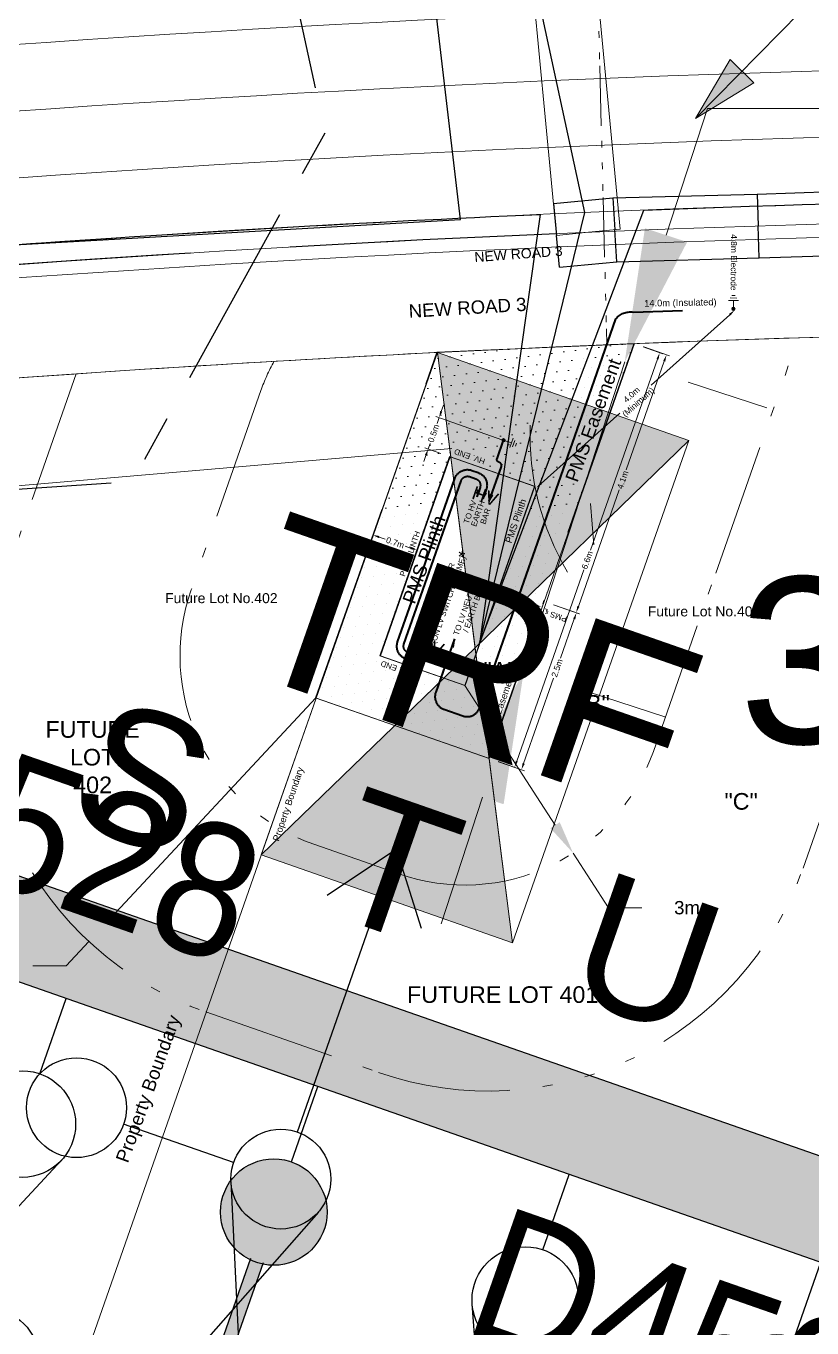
# Model space of a CAD drawing. Header units: metres. Extents: x 264965 to 265706, y 6180501 to 6181430.
# Drawn here: x 265248.35 to 265260.15, y 6180995.71 to 6181015.27 of the extents above; entities that cross this region are included whole.
import ezdxf
from ezdxf.enums import TextEntityAlignment as Align

# ---------------------------------------------------------------- set-up
doc = ezdxf.new("R2010")
doc.units = ezdxf.units.M
for name, pattern in [('Cable Exist UG', [7, 4, -1, 1, -1]), ('CENTERX2', [4, 2.5, -0.5, 0.5, -0.5]), ('Dash', [5, 3, -2]), ('DASHED', [19.05, 12.7, -6.35]), ('IE Trench LV', [5.5, 4, -1.5]), ('PHANTOM', [6.15, 3, -0.75, 0.3, -0.75, 0.3, -0.75, 0.3]), ('PHANTOM2', [4.45, 2, -0.5, 0.15, -0.5, 0.15, -0.5, 0.15, -0.5])]:
    doc.linetypes.add(name, pattern=pattern)
doc.layers.get('0').update_dxf_attribs({"color": 6})
for name, color, linetype, lineweight in [('_User Dimensions', 140, 'Continuous', 13), ('_User Miscellaneous1', 30, 'Continuous', 13), ('_User Miscellaneous10', 241, 'Continuous', 13), ('_User Miscellaneous8', 196, 'Continuous', 13), ('_User Miscellaneous9', 211, 'Continuous', 13), ('_User_HV_Exist', 1, 'Continuous', 25), ('_User_LV_Exist', 5, 'Continuous', 25), ('Cadastre Developer_SP_NEW', 92, 'Continuous', 15)]:
    doc.layers.add(name, color=color, linetype=linetype, lineweight=lineweight)
for name, color, linetype in [('Mains_LV_New_T84', 2, 'Cable x'), ('Trench_SP_NEW', 2, 'Continuous'), ('UG_Details_SP_MISC', 7, 'Continuous')]:
    doc.layers.add(name, color=color, linetype=linetype)
doc.styles.add('ARIAL', font='arial.ttf', dxfattribs={"height": 2})
doc.styles.add('iecARIAL', font='arial.ttf', dxfattribs={"height": 2})
doc.styles.get("Standard").update_dxf_attribs({"font": 'arial.ttf'})
doc.styles.add('SWG_LABEL', font='arial.ttf')
doc.styles.add('SWITCH_LABEL', font='arial.ttf', dxfattribs={"height": 2})
doc.linetypes.add('Cable New UG', pattern='A,6,-0.05,["X",Standard,S=1.8,R=0,X=0,Y=-0.94],-1.8', length=7.85)
doc.linetypes.add('Cable x', pattern='A,5,-0.05,["X",Standard,S=1.5,R=0,X=0,Y=-0.75],-1.45', length=6.5)
doc.dimstyles.new('1.8mm_1_1000', dxfattribs={"dimtxt": 1.8, "dimasz": 2, "dimexe": 1, "dimexo": 3, "dimgap": 0.5, "dimtad": 0, "dimtoh": 1, "dimlfac": -1, "dimzin": 12, "dimdsep": 46, "dimtxsty": 'Standard', "dimcen": 1, "dimclrd": 256, "dimclre": 256, "dimclrt": 256, "dimazin": 3, "dimtfac": 1, "dimtmove": 0, "dimatfit": 3, "dimfxl": 1, "dimtolj": 1, "dimtzin": 0, "dimlwd": -1, "dimlwe": -1, "dimarcsym": 0})
doc.dimstyles.new('1.8mm_1_50', dxfattribs={"dimtxt": 0.09, "dimasz": 0.1, "dimexe": 0.05, "dimexo": 0.15, "dimgap": 0.025, "dimtad": 0, "dimtoh": 1, "dimlfac": -1, "dimzin": 12, "dimdsep": 46, "dimtxsty": 'Standard', "dimcen": 1, "dimclrd": 256, "dimclre": 256, "dimclrt": 256, "dimazin": 3, "dimtfac": 1, "dimtmove": 0, "dimatfit": 3, "dimfxl": 1, "dimtolj": 1, "dimtzin": 0, "dimlwd": -1, "dimlwe": -1, "dimarcsym": 0})

# ---------------------------------------------------------------- blocks, each defined once
blk = doc.blocks.new('*U854')
at = {"layer": '_User_LV_Exist'}
blk.add_line((7.5, 0), (6.8, 0), dxfattribs=at)
at = {"layer": '_User_LV_Exist', "flags": 128}
for points in [[(5.68, -0.733), (2.317, 0.735)], [(5.68, 0.733), (2.317, -0.735)]]:
    blk.add_lwpolyline(points, dxfattribs=at)
at = {"layer": '_User_LV_Exist'}
blk.add_lwpolyline([(1.2, 0), (0, 0)], dxfattribs=at)
for centre in [(2, 0), (6, 0)]:
    blk.add_circle(centre, 0.8, dxfattribs=at)
blk = doc.blocks.new('*U853')
at = {"layer": '_User_LV_Exist'}
h = blk.add_hatch(color=256, dxfattribs=at)
h.dxf.hatch_style = 1
h.set_gradient(color1=(0, 0, 255), color2=(0, 0, 255), tint=1)
h.paths.add_polyline_path([(6.8, 0, -0.939221), (5.206, -0.1), (2.794, -0.1, -0.939221), (1.2, 0, -0.939221), (2.794, 0.1), (5.206, 0.1, -0.939221)])
for p, q in [((8.5, 0.5), (9.5, 0)), ((2.775, 0.1), (5.225, 0.1)), ((7.5, 0), (6.8, 0)), ((7.5, 0), (9.5, 0)), ((9.5, 0), (8.5, -0.5)), ((2.775, -0.1), (5.225, -0.1))]:
    blk.add_line(p, q, dxfattribs=at)
blk.add_lwpolyline([(1.2, 0), (0, 0)], dxfattribs=at)
for centre in [(2, 0), (6, 0)]:
    blk.add_circle(centre, 0.8, dxfattribs=at)
at = {"layer": '_User_LV_Exist', "insert": (10.75, 0), "char_height": 1.8, "attachment_point": 5, "rotation": 90}
blk.add_mtext('TRF', dxfattribs=at)
blk = doc.blocks.new('SWG_SIE_TRF_NOES_NEW')
blk.add_line((14, 0), (18.5, 0))
blk.add_lwpolyline([(17.5, -0.75), (18.5, 0), (17.5, 0.75)])
at = {"flags": 1}
blk.add_attdef('Z', (0, 0), '', height=0.2, dxfattribs=at)
at = {"style": 'SWITCH_LABEL', "flags": 9}
blk.add_attdef('STREET_CODE', text='', height=0.2, dxfattribs=at).set_placement((0, -0.2), align=Align.MIDDLE_LEFT)
at = {"flags": 9}
for tag, p in [('ORIENTATION', (0, -0.4)), ('PARENT', (0, -0.6)), ('USAGE', (0, -0.8)), ('SUBURB', (0, -1)), ('STREETNAME', (0, -1.2)), ('LOCATION', (0, -1.4)), ('NOTES', (0, -1.6))]:
    blk.add_attdef(tag, text='', height=0.2, dxfattribs=at).set_placement(p, align=Align.MIDDLE_LEFT)
blk = doc.blocks.new('SWG_FUSE_NEW')
at = {"linetype": 'CENTERX2'}
for p, q in [((1.031, 0.695), (4.469, -0.695)), ((1.031, -0.695), (4.469, 0.695))]:
    blk.add_line(p, q, dxfattribs=at)
for centre in [(0.75, 0), (4.75, 0)]:
    blk.add_circle(centre, 0.75)
blk = doc.blocks.new('*U553')
at = {"linetype": 'CENTERX2'}
blk.add_blockref('SWG_SIE_TRF_NOES_NEW', (0, 0), dxfattribs=at)
at = {"linetype": 'CENTERX2', "rotation": 180}
blk.add_blockref('SWG_FUSE_NEW', (14, 0), dxfattribs=at)
blk.add_text('TRF', height=2.5, rotation=270.0174).set_placement((21.515, -0.133), align=Align.MIDDLE_CENTER)
blk = doc.blocks.new('SWG_SIE_TRS_ES_NEW_1')
at = {"linetype": 'CENTERX2'}
blk.add_line((0.75, 0), (2.5, 0), dxfattribs=at)
for centre in [(3.25, 4), (3.25, 0)]:
    blk.add_circle(centre, 0.75)
at = {"flags": 1}
blk.add_attdef('Z', (7.141, 3.512), '', height=0.2, dxfattribs=at)
at = {"style": 'SWITCH_LABEL', "flags": 9}
blk.add_attdef('STREET_CODE', text='', height=0.2, dxfattribs=at).set_placement((7.141, 3.312), align=Align.MIDDLE_LEFT)
at = {"flags": 9}
for tag, p in [('ORIENTATION', (7.141, 3.112)), ('PARENT', (7.141, 2.912)), ('USAGE', (7.141, 2.712)), ('SUBURB', (7.141, 2.512)), ('STREETNAME', (7.141, 2.312)), ('LOCATION', (7.141, 2.112)), ('NOTES', (7.141, 1.912)), ('OWNED_BY', (7.135, 1.689)), ('OPERATED_BY', (7.128, 1.466)), ('MAINTAINED_BY', (7.127, 1.259))]:
    blk.add_attdef(tag, text='', height=0.2, dxfattribs=at).set_placement(p, align=Align.MIDDLE_LEFT)
at = {"style": 'SWG_LABEL', "width": 0.9, "flags": 8}
blk.add_attdef('ASSET_NUM', text='', height=2, dxfattribs=at).set_placement((6.5, -3.75), align=Align.MIDDLE_CENTER)
blk = doc.blocks.new('SWG_SIE_ES_NEW')
for p, q in [((2.5, 0.75), (6.259, 2.118)), ((8, -1), (10, -1)), ((8.25, -1.5), (9.75, -1.5)), ((8.5, -2), (9.5, -2)), ((8.75, -2.5), (9.25, -2.5))]:
    blk.add_line(p, q)
blk.add_lwpolyline([(1.75, 0), (0, 0)])
at = {"flags": 128}
blk.add_lwpolyline([(7.25, 0), (9, 0), (9, -1)], dxfattribs=at)
for centre in [(2.5, 0), (6.5, 0)]:
    blk.add_circle(centre, 0.75)
at = {"flags": 1}
blk.add_attdef('Z', (0.121, -0.013), '', height=0.2, dxfattribs=at)
at = {"style": 'SWITCH_LABEL', "flags": 9}
blk.add_attdef('STREET_CODE', text='', height=0.2, dxfattribs=at).set_placement((0.121, -0.213), align=Align.MIDDLE_LEFT)
at = {"flags": 9}
for tag, p in [('ORIENTATION', (0.121, -0.413)), ('PARENT', (0.121, -0.613)), ('USAGE', (0.121, -0.813)), ('SUBURB', (0.121, -1.013)), ('STREETNAME', (0.121, -1.213)), ('LOCATION', (0.121, -1.413)), ('NOTES', (0.121, -1.613)), ('OWNED_BY', (0.11, -1.824)), ('OPERATED_BY', (0.103, -2.047)), ('MAINTAINED_BY', (0.102, -2.253))]:
    blk.add_attdef(tag, text='', height=0.2, dxfattribs=at).set_placement(p, align=Align.MIDDLE_LEFT)
at = {"style": 'ARIAL', "width": 0.9, "flags": 8}
blk.add_attdef('ASSET_NUM', text='', height=2, dxfattribs=at).set_placement((5.75, -4), align=Align.MIDDLE_CENTER)
blk = doc.blocks.new('*U573')
h = blk.add_hatch(color=256)
h.dxf.hatch_style = 1
h.paths.add_polyline_path([(-1.276, 3.535), (-0.796, 3.673), (-1.312, 4.565)])
blk.add_line((-1.312, 4.565), (-0.691, 2.403))
at = {"flags": 128}
blk.add_lwpolyline([(-1.276, 3.535), (-0.796, 3.673), (-1.312, 4.565), (-1.276, 3.535)], dxfattribs=at)
blk.add_circle((0, 0), 2.25)
at = {"width": 0.9}
blk.add_attdef('CODE', text='', height=1.8, dxfattribs=at).set_placement((0, 0), align=Align.MIDDLE_CENTER)
at = {"flags": 1}
blk.add_attdef('Z', (0, 0), '', height=0.2, dxfattribs=at)
blk = doc.blocks.new('*D580')
at = {"layer": '_User Miscellaneous10', "transparency": 16777216}
for p, q in [((265254.935, 6181005.363), (265256.291, 6181003.263)), ((265256.562, 6181002.843), (265257.092, 6181002.022)), ((265257.092, 6181002.022), (265257.592, 6181002.022))]:
    blk.add_line(p, q, dxfattribs=at)
blk.add_solid([(265256.361, 6181003.308), (265256.221, 6181003.218), (265256.562, 6181002.843)], dxfattribs=at)
at = {"layer": '_User Miscellaneous10', "transparency": 16777216, "insert": (265258.272, 6181002.022), "char_height": 0.2, "attachment_point": 5}
blk.add_mtext('\\A1;3m', dxfattribs=at)
blk = doc.blocks.new('_None')
blk = doc.blocks.new('*D581')
at = {"layer": '_User Miscellaneous10', "transparency": 16777216}
for p, q in [((265252.698, 6181005.176), (265249.632, 6181001.882)), ((265249.292, 6181001.516), (265248.951, 6181001.15)), ((265248.951, 6181001.15), (265248.451, 6181001.15))]:
    blk.add_line(p, q, dxfattribs=at)
blk.add_solid([(265249.571, 6181001.938), (265249.693, 6181001.825), (265249.292, 6181001.516)], dxfattribs=at)
at = {"layer": '_User Miscellaneous10', "transparency": 16777216, "insert": (265247.772, 6181001.15), "char_height": 0.2, "attachment_point": 5}
blk.add_mtext('\\A1;5m', dxfattribs=at)
blk = doc.blocks.new('*D583')
at = {"layer": '_User Miscellaneous10', "transparency": 16777216}
for p, q in [((265254.156, 6181005.635), (265254.191, 6181005.623)), ((265254.206, 6181005.512), (265254.14, 6181005.324)), ((265253.97, 6181004.838), (265254.036, 6181005.026)), ((265253.854, 6181004.773), (265253.89, 6181004.76))]:
    blk.add_line(p, q, dxfattribs=at)
for points in [[(265254.19, 6181005.518), (265254.221, 6181005.507), (265254.239, 6181005.606)], [(265253.954, 6181004.844), (265253.986, 6181004.833), (265253.937, 6181004.744)]]:
    blk.add_solid(points, dxfattribs=at)
at = {"layer": '_User Miscellaneous10', "transparency": 16777216, "insert": (265254.088, 6181005.175), "char_height": 0.09, "attachment_point": 5, "rotation": 70.7172}
blk.add_mtext('\\A1;0.9m', dxfattribs=at)
blk = doc.blocks.new('*D578')
at = {"layer": '_User Miscellaneous10', "transparency": 16777216}
for p, q in [((265255.461, 6181006.869), (265255.444, 6181006.819)), ((265255.522, 6181006.739), (265255.596, 6181006.713)), ((265255.994, 6181006.574), (265255.894, 6181006.608)), ((265256.122, 6181006.637), (265256.105, 6181006.588))]:
    blk.add_line(p, q, dxfattribs=at)
for points in [[(265255.527, 6181006.754), (265255.516, 6181006.723), (265255.427, 6181006.772)], [(265255.999, 6181006.589), (265255.988, 6181006.558), (265256.088, 6181006.541)]]:
    blk.add_solid(points, dxfattribs=at)
at = {"layer": '_User Miscellaneous10', "transparency": 16777216, "insert": (265255.745, 6181006.661), "char_height": 0.09, "attachment_point": 5, "rotation": 340.7172}
blk.add_mtext('\\A1;0.7m', dxfattribs=at)
blk = doc.blocks.new('*D579')
at = {"layer": '_User Miscellaneous10', "transparency": 16777216}
for p, q in [((265253.511, 6181007.5), (265253.538, 6181007.578)), ((265253.648, 6181007.592), (265253.742, 6181007.559)), ((265254.12, 6181007.427), (265254.04, 6181007.455)), ((265254.171, 6181007.269), (265254.198, 6181007.346))]:
    blk.add_line(p, q, dxfattribs=at)
for points in [[(265253.654, 6181007.607), (265253.643, 6181007.576), (265253.554, 6181007.625)], [(265254.126, 6181007.442), (265254.115, 6181007.411), (265254.215, 6181007.394)]]:
    blk.add_solid(points, dxfattribs=at)
at = {"layer": '_User Miscellaneous10', "transparency": 16777216, "insert": (265253.891, 6181007.507), "char_height": 0.09, "attachment_point": 5, "rotation": 340.7172}
blk.add_mtext('\\A1;0.7m', dxfattribs=at)
blk = doc.blocks.new('*D582')
at = {"layer": '_User Miscellaneous10', "transparency": 16777216}
for p, q in [((265257.614, 6181010.448), (265257.91, 6181010.344)), ((265257.829, 6181010.266), (265256.825, 6181007.396)), ((265255.716, 6181004.226), (265256.721, 6181007.097)), ((265255.435, 6181004.219), (265255.73, 6181004.115))]:
    blk.add_line(p, q, dxfattribs=at)
for points in [[(265257.814, 6181010.272), (265257.845, 6181010.261), (265257.862, 6181010.361)], [(265255.7, 6181004.232), (265255.732, 6181004.221), (265255.683, 6181004.132)]]:
    blk.add_solid(points, dxfattribs=at)
at = {"layer": '_User Miscellaneous10', "transparency": 16777216, "insert": (265256.773, 6181007.246), "char_height": 0.09, "attachment_point": 5, "rotation": 70.7172}
blk.add_mtext('\\A1;6.6m', dxfattribs=at)
blk = doc.blocks.new('*D586')
at = {"layer": '_User Miscellaneous9', "transparency": 16777216}
for p, q in [((265254.583, 6181009.48), (265254.616, 6181009.574)), ((265255.494, 6181009.055), (265254.503, 6181009.402)), ((265254.55, 6181009.386), (265254.52, 6181009.299)), ((265254.574, 6181008.848), (265254.338, 6181008.93)), ((265254.385, 6181008.914), (265254.415, 6181009)), ((265254.352, 6181008.819), (265254.319, 6181008.725))]:
    blk.add_line(p, q, dxfattribs=at)
for points in [[(265254.567, 6181009.486), (265254.599, 6181009.475), (265254.55, 6181009.386)], [(265254.336, 6181008.825), (265254.368, 6181008.814), (265254.385, 6181008.914)]]:
    blk.add_solid(points, dxfattribs=at)
at = {"layer": '_User Miscellaneous9', "transparency": 16777216, "insert": (265254.467, 6181009.15), "char_height": 0.09, "attachment_point": 5, "rotation": 70.7172}
blk.add_mtext('\\A1;0.5m', dxfattribs=at)
blk = doc.blocks.new('*D587')
at = {"layer": '_User Miscellaneous9', "transparency": 16777216}
for p, q in [((265256.268, 6181006.576), (265256.659, 6181006.439)), ((265256.579, 6181006.361), (265256.373, 6181005.774)), ((265255.819, 6181004.19), (265256.268, 6181005.474)), ((265255.443, 6181004.216), (265255.834, 6181004.079))]:
    blk.add_line(p, q, dxfattribs=at)
for points in [[(265256.563, 6181006.366), (265256.595, 6181006.355), (265256.612, 6181006.455)], [(265255.804, 6181004.196), (265255.835, 6181004.184), (265255.786, 6181004.096)]]:
    blk.add_solid(points, dxfattribs=at)
at = {"layer": '_User Miscellaneous9', "transparency": 16777216, "insert": (265256.321, 6181005.624), "char_height": 0.09, "attachment_point": 5, "rotation": 70.7172}
blk.add_mtext('\\A1;2.5m', dxfattribs=at)
blk = doc.blocks.new('*D588')
at = {"layer": '_User Miscellaneous9', "transparency": 16777216}
for p, q in [((265257.623, 6181010.448), (265258.01, 6181010.313)), ((265257.93, 6181010.235), (265257.359, 6181008.603)), ((265256.641, 6181006.551), (265257.253, 6181008.301)), ((265256.268, 6181006.576), (265256.655, 6181006.44))]:
    blk.add_line(p, q, dxfattribs=at)
for points in [[(265257.914, 6181010.24), (265257.945, 6181010.229), (265257.963, 6181010.329)], [(265256.625, 6181006.557), (265256.657, 6181006.546), (265256.608, 6181006.457)]]:
    blk.add_solid(points, dxfattribs=at)
at = {"layer": '_User Miscellaneous9', "transparency": 16777216, "insert": (265257.306, 6181008.452), "char_height": 0.09, "attachment_point": 5, "rotation": 70.7172}
blk.add_mtext('\\A1;4.1m', dxfattribs=at)
blk = doc.blocks.new('*D589')
at = {"layer": '_User Miscellaneous9', "color": 0, "transparency": 16777216}
for p, q in [((265258.913, 6181010.933), (265257.733, 6181009.876)), ((265256.083, 6181008.398), (265257.263, 6181009.455))]:
    blk.add_line(p, q, dxfattribs=at)
for points in [[(265258.902, 6181010.946), (265258.924, 6181010.921), (265258.987, 6181011)], [(265256.072, 6181008.41), (265256.094, 6181008.386), (265256.008, 6181008.331)]]:
    blk.add_solid(points, dxfattribs=at)
at = {"layer": '_User Miscellaneous9', "color": 0, "transparency": 16777216, "insert": (265257.498, 6181009.666), "char_height": 0.09, "attachment_point": 5, "rotation": 41.8559}
blk.add_mtext('\\A1;4.0m\\P(Minimum)', dxfattribs=at)
blk = doc.blocks.new('*U599')
at = {"ltscale": 10}
h = blk.add_hatch(color=256, dxfattribs=at)
h.dxf.hatch_style = 1
h.paths.add_polyline_path([(-3.211, -3.113), (0, 0), (0.563, -4.436)])
h.paths.add_polyline_path([(-0.563, 4.436), (3.211, 3.113), (0, 0)])
blk.add_line((0.563, -4.436), (-0.563, 4.436))
blk.add_lwpolyline([(-0.563, 4.436), (-3.211, -3.113), (0.563, -4.436), (3.211, 3.113)], close=True)
at = {"ltscale": 10, "flags": 128}
for points in [[(-0.563, 4.436), (3.211, 3.113), (0, 0)], [(-3.211, -3.113), (0, 0), (0.563, -4.436)]]:
    blk.add_lwpolyline(points, close=True, dxfattribs=at)
at = {"flags": 8}
blk.add_attdef('ASSET_NUM', text='', height=2.5, dxfattribs=at).set_placement((0, 5), align=Align.MIDDLE_CENTER)
for tag, flags, p in [('STREET_CODE', 9, (1.5, 0)), ('NO_PHASES', 9, (1.5, -0.2)), ('OPERATING_VOLTAGE', 9, (1.5, -0.4)), ('ORIENTATION', 9, (1.5, -0.6)), ('OWNED_BY', 9, (1.5, -0.8)), ('OPERATED_BY', 9, (1.5, -1)), ('MAINTAINED_BY', 9, (1.5, -1.2)), ('CONSTRUCTED_VOLTAGE', 9, (1.5, -1.4)), ('SECONDARY_VOLTAGE', 9, (1.5, -1.6)), ('STATE', 9, (1.5, -1.8)), ('PARENT', 9, (1.5, -2)), ('SUBSTATION_TYPE', 9, (1.5, -2.2)), ('USAGE', 9, (1.5, -2.4)), ('LEGEND', 9, (1.5, -2.6)), ('SUBURB', 9, (1.5, -2.8)), ('STREETNAME', 9, (1.5, -3)), ('LOCATION', 9, (1.5, -3.2)), ('NOTES', 9, (1.5, -3.4)), ('Z', 1, (1.5, -3.6))]:
    blk.add_attdef(tag, text='', height=0.2, dxfattribs=dict(flags=flags)).set_placement(p, align=Align.MIDDLE_LEFT)
blk = doc.blocks.new('*D616')
at = {"layer": '_User Dimensions', "transparency": 16777216}
for p, q in [((265254.743, 6181008.921), (265242.404, 6181007.861)), ((265256.875, 6181007.473), (265256.821, 6181008.096)), ((265223.036, 6181006.196), (265235.375, 6181007.256)), ((265221.183, 6181004.405), (265221.129, 6181005.028))]:
    blk.add_line(p, q, dxfattribs=at)
at = {"layer": '_User Dimensions', "linetype": 'Cable New UG', "transparency": 16777216}
for points in [[(265254.714, 6181009.253), (265254.771, 6181008.589), (265256.735, 6181009.092)], [(265223.007, 6181006.528), (265223.065, 6181005.864), (265221.043, 6181006.025)]]:
    blk.add_solid(points, dxfattribs=at)
at = {"layer": '_User Dimensions', "linetype": 'Cable New UG', "transparency": 16777216, "insert": (265238.889, 6181007.559), "char_height": 1.8, "attachment_point": 5, "rotation": 4.9129}
blk.add_mtext('\\A1;35.82', dxfattribs=at)
blk = doc.blocks.new('*D617')
at = {"layer": '_User Dimensions', "transparency": 16777216}
for p, q in [((265257.957, 6181012.129), (265258.578, 6181014.03)), ((265258.578, 6181014.03), (265260.578, 6181014.03)), ((265255.822, 6181005.583), (265257.337, 6181010.227)), ((265259.47, 6181009.532), (265258.288, 6181009.917)), ((265257.955, 6181004.887), (265256.773, 6181005.273)), ((265255.202, 6181003.682), (265254.582, 6181001.78))]:
    blk.add_line(p, q, dxfattribs=at)
at = {"layer": '_User Dimensions', "linetype": 'Cable New UG', "transparency": 16777216}
for points in [[(265257.64, 6181012.232), (265258.274, 6181012.025), (265257.337, 6181010.227)], [(265254.885, 6181003.785), (265255.519, 6181003.578), (265255.822, 6181005.583)]]:
    blk.add_solid(points, dxfattribs=at)
at = {"layer": '_User Dimensions', "linetype": 'Cable New UG', "transparency": 16777216, "insert": (265263.453, 6181014.03), "char_height": 1.8, "attachment_point": 5}
blk.add_mtext('\\A1;4.89', dxfattribs=at)

msp = doc.modelspace()

# ---------------------------------------------------------------- hatches: boundary and pattern name
at = {"layer": '_User Miscellaneous10', "transparency": 33554534}
h = msp.add_hatch(dxfattribs=at)
h.set_pattern_fill('DOTS', color=256, scale=0.1, angle=70.7172)
h.set_pattern_definition([(70.7172, (265257.10947, 6181009.45959), (-0.123632, 0.1273462), [0, -0.15875])])
h.paths.add_polyline_path([(265254.514, 6181010.368), (265252.697, 6181005.176), (265255.293, 6181004.268), (265257.473, 6181010.497)])
h.paths.add_polyline_path([(265253.66, 6181005.809), (265254.707, 6181008.801), (265255.981, 6181008.355), (265254.935, 6181005.363)], flags=16)
edge = h.paths.add_edge_path(flags=0)
edge.add_arc((265254.903, 6181007.318), 0.005, -109.2828, 70.7172, ccw=False)
edge.add_arc((265254.903, 6181007.318), 0.005, 70.7172, 250.7172, ccw=False)
at = {"layer": '_User Miscellaneous9'}
h = msp.add_hatch(color=256, dxfattribs=at)
h.dxf.hatch_style = 1
h.paths.add_polyline_path([(265258.992, 6181011.013, -1), (265258.945, 6181011.029, -1)])
h = msp.add_hatch(color=256, dxfattribs=at)
h.dxf.hatch_style = 1
h.paths.add_polyline_path([(265258.992, 6181011.013, -1), (265258.945, 6181011.029, -1)])
h = msp.add_hatch(color=256, dxfattribs=at)
h.dxf.hatch_style = 1
h.paths.add_polyline_path([(265255.526, 6181009.071, 1), (265255.509, 6181009.024, 1)])
h = msp.add_hatch(color=256, dxfattribs=at)
h.dxf.hatch_style = 1
h.paths.add_polyline_path([(265255.526, 6181009.071, 1), (265255.509, 6181009.024, 1)])
h = msp.add_hatch(dxfattribs=at)
h.set_pattern_fill('ANGLE', color=256, angle=70.7172)
h.set_pattern_definition([(70.72, (265255.294, 6181007.499), (-6.593, 2.307), [5.08, -1.905]), (160.72, (265255.294, 6181007.499), (-2.307, -6.593), [5.08, -1.905])])
h.paths.add_polyline_path([(265255.128, 6181008.299), (265255.166, 6181008.285), (265255.114, 6181008.198)])
h = msp.add_hatch(dxfattribs=at)
h.set_pattern_fill('ANGLE', color=256, angle=70.7172)
h.set_pattern_definition([(70.72, (265255.388, 6181007.466), (-6.593, 2.307), [5.08, -1.905]), (160.72, (265255.388, 6181007.466), (-2.307, -6.593), [5.08, -1.905])])
h.paths.add_polyline_path([(265255.223, 6181008.266), (265255.261, 6181008.252), (265255.209, 6181008.165)])
h = msp.add_hatch(dxfattribs=at)
h.set_pattern_fill('ANGLE', color=256, angle=70.7172)
h.set_pattern_definition([(70.72, (265255.4824, 6181007.4324), (-6.593, 2.307), [5.08, -1.905]), (160.72, (265255.4824, 6181007.4324), (-2.307, -6.593), [5.08, -1.905])])
h.paths.add_polyline_path([(265255.317, 6181008.232), (265255.355, 6181008.219), (265255.303, 6181008.131)])
h = msp.add_hatch(dxfattribs=at)
h.set_pattern_fill('ANGLE', color=256, angle=70.7172)
h.set_pattern_definition([(70.72, (265255.228, 6181007.3105), (-6.593, 2.307), [5.08, -1.905]), (160.72, (265255.228, 6181007.3105), (-2.307, -6.593), [5.08, -1.905])])
h.paths.add_polyline_path([(265254.303, 6181005.939), (265254.341, 6181005.926), (265254.355, 6181006.027)])
h = msp.add_hatch(dxfattribs=at)
h.set_pattern_fill('ANGLE', color=256, angle=70.7172)
h.set_pattern_definition([(70.72, (265255.322, 6181007.2774), (-6.593, 2.307), [5.08, -1.905]), (160.72, (265255.322, 6181007.2774), (-2.307, -6.593), [5.08, -1.905])])
h.paths.add_polyline_path([(265254.397, 6181005.906), (265254.435, 6181005.893), (265254.449, 6181005.994)])
h = msp.add_hatch(dxfattribs=at)
h.set_pattern_fill('ANGLE', color=256, angle=70.7172)
h.set_pattern_definition([(70.72, (265255.655, 6181007.32), (-6.593, 2.307), [5.08, -1.905]), (160.72, (265255.655, 6181007.32), (-2.307, -6.593), [5.08, -1.905])])
h.paths.add_polyline_path([(265254.73, 6181005.948), (265254.768, 6181005.935), (265254.782, 6181006.036)])
h = msp.add_hatch(dxfattribs=at)
h.set_pattern_fill('ANGLE', color=256, angle=70.7172)
h.set_pattern_definition([(70.72, (265255.655, 6181007.32), (-6.593, 2.307), [5.08, -1.905]), (160.72, (265255.655, 6181007.32), (-2.307, -6.593), [5.08, -1.905])])
h.paths.add_polyline_path([(265254.73, 6181005.948), (265254.768, 6181005.935), (265254.782, 6181006.036)])
at = {"layer": '_User_LV_Exist', "transparency": 33554636}
h = msp.add_hatch(color=256, dxfattribs=at)
h.dxf.hatch_style = 1
h.paths.add_polyline_path([(265243.786, 6181004.056), (265243.29, 6181002.641), (265262.168, 6180996.036), (265262.664, 6180997.452)])

# ---------------------------------------------------------------- linework, layer by layer
at = {"layer": '_User Dimensions', "linetype": 'PHANTOM', "ltscale": 0.3, "flags": 128}
msp.add_lwpolyline([(265254.509, 6181081.713, 0.010077), (265254.025, 6181074.555, 0.025219), (265254.155, 6181067.398), (265256.488, 6181033.474), (265257.068, 6181010.481)], format="xyb", dxfattribs=at)
at = {"layer": '_User Miscellaneous1', "lineweight": 0}
for p, q in [((265256.313, 6181012.125), (265254.361, 6181032.624)), ((265257.269, 6181012.216), (265255.317, 6181032.715)), ((265257.269, 6181012.216), (265256.791, 6181012.171)), ((265256.313, 6181012.125), (265256.791, 6181012.171))]:
    msp.add_line(p, q, dxfattribs=at)
at = {"layer": '_User Miscellaneous1'}
for p, q in [((265259.326, 6181012.746), (265260.455, 6181012.782)), ((265256.268, 6181012.603), (265257.16, 6181012.688)), ((265256.268, 6181012.603), (265256.313, 6181012.125)), ((265257.16, 6181012.688), (265259.326, 6181012.746)), ((265257.16, 6181012.688), (265257.189, 6181012.209)), ((265259.326, 6181012.746), (265259.34, 6181012.267)), ((265257.219, 6181011.729), (265257.189, 6181012.209)), ((265259.354, 6181011.787), (265259.34, 6181012.267)), ((265256.359, 6181011.648), (265256.313, 6181012.125)), ((265257.219, 6181011.729), (265259.354, 6181011.787)), ((265259.354, 6181011.787), (265260.482, 6181011.822)), ((265256.359, 6181011.648), (265257.219, 6181011.729))]:
    msp.add_line(p, q, dxfattribs=at)
at = {"layer": '_User Miscellaneous10'}
msp.add_line((265255.981, 6181008.355), (265254.935, 6181005.363), dxfattribs=at)
msp.add_lwpolyline([(265238.627, 6181253.709, 0.313089), (265151.775, 6181201.166), (265106.516, 6181099.788, 0.575546), (265176.294, 6181002.993), (265196.045, 6181004.941), (265201.566, 6181000.461), (265203.109, 6180986.387, -0.18017), (265194.13, 6180950.839, -0.134996), (265183.625, 6180941.816, 1.758638), (265202.156, 6180929.332, -0.134996), (265206.571, 6180942.458, 0.179554), (265218.02, 6180988.022), (265216.495, 6181001.933), (265220.926, 6181007.394), (265240.481, 6181009.323, -0.067151), (265318.244, 6181006.537), (265323.56, 6181005.625), (265333.575, 6180991.734), (265321.705, 6180914.063, -0.153558), (265285.078, 6180839.458)], format="xyb", dxfattribs=at)
at = {"layer": '_User Miscellaneous10', "color": 4, "transparency": 33554636}
msp.add_lwpolyline([(265238.533, 6181252.212, 0.313089), (265153.145, 6181200.554), (265107.886, 6181099.176, 0.575546), (265176.147, 6181004.486), (265196.512, 6181006.494), (265202.99, 6181001.237), (265204.6, 6180986.55, -0.180131), (265195.37, 6180949.994, -0.134919), (265184.266, 6180940.46, 1.758638), (265200.659, 6180929.416, -0.135058), (265205.331, 6180943.302, 0.179579), (265216.529, 6180987.858), (265214.935, 6181002.392), (265220.155, 6181008.825), (265240.334, 6181010.815, -0.067151), (265318.498, 6181008.016), (265324.418, 6181007), (265335.15, 6180992.114), (265323.188, 6180913.837, -0.153558), (265286.164, 6180838.423, -0.153558)], format="xyb", dxfattribs=at)
at = {"layer": '_User Miscellaneous10', "color": 6, "transparency": 33554636}
msp.add_lwpolyline([(265238.521, 6181252.012, 0.313089), (265153.327, 6181200.473), (265108.069, 6181099.095, 0.575546), (265176.128, 6181004.685), (265196.574, 6181006.701), (265203.18, 6181001.341), (265204.799, 6180986.572, -0.180126), (265195.535, 6180949.881, -0.134909), (265184.351, 6180940.279, 1.758638), (265200.459, 6180929.428, -0.135065), (265205.165, 6180943.414, 0.179583), (265216.33, 6180987.837), (265214.727, 6181002.453), (265220.053, 6181009.016), (265240.315, 6181011.014, -0.067151), (265318.532, 6181008.213), (265324.533, 6181007.183), (265335.36, 6180992.164), (265323.386, 6180913.806, -0.153558), (265286.309, 6180838.285, -0.153558)], format="xyb", dxfattribs=at)
at = {"layer": '_User Miscellaneous10', "color": 5, "transparency": 33554636}
for points in [[(265238.502, 6181251.713, 0.313089), (265153.601, 6181200.35), (265108.343, 6181098.973, 0.575546), (265176.098, 6181004.983), (265196.667, 6181007.012), (265203.465, 6181001.496), (265205.097, 6180986.605, -0.180118), (265195.783, 6180949.712, -0.134895), (265184.479, 6180940.007, 1.758638), (265200.159, 6180929.444, -0.135077), (265204.917, 6180943.583, 0.179588), (265216.032, 6180987.804), (265214.416, 6181002.545), (265219.899, 6181009.303), (265240.285, 6181011.313, -0.067151), (265318.582, 6181008.508), (265324.704, 6181007.458), (265335.675, 6180992.24), (265323.682, 6180913.761, -0.153558), (265286.526, 6180838.078, -0.153558)], [(265238.376, 6181249.717, 0.313089), (265155.427, 6181199.535), (265110.169, 6181098.157, 0.575546), (265175.902, 6181006.974), (265197.289, 6181009.083), (265205.363, 6181002.531), (265207.085, 6180986.823, -0.180071), (265197.435, 6180948.585, -0.134805), (265185.333, 6180938.199, 1.758638), (265198.163, 6180929.557, -0.13515), (265203.264, 6180944.708, 0.179621), (265214.044, 6180987.586), (265212.337, 6181003.157), (265218.871, 6181011.211), (265240.089, 6181013.303, -0.067151), (265318.921, 6181010.48), (265325.848, 6181009.291), (265337.776, 6180992.746), (265325.659, 6180913.459, -0.153558), (265287.974, 6180836.699, -0.153558)], [(265238.251, 6181247.721, 0.313089), (265157.254, 6181198.72), (265111.995, 6181097.342, 0.575546), (265175.706, 6181008.964), (265197.911, 6181011.154), (265207.262, 6181003.566), (265209.073, 6180987.041, -0.180027), (265199.088, 6180947.458, -0.134726), (265186.187, 6180936.391, 1.758638), (265196.166, 6180929.669, -0.135218), (265201.61, 6180945.834, 0.179655), (265212.056, 6180987.368), (265210.257, 6181003.769), (265217.844, 6181013.119), (265239.893, 6181015.294, -0.067151), (265319.259, 6181012.451), (265326.993, 6181011.124), (265339.876, 6180993.253), (265327.636, 6180913.157, -0.153558), (265289.422, 6180835.32, -0.153558)]]:
    msp.add_lwpolyline(points, format="xyb", dxfattribs=at)
at = {"layer": '_User Miscellaneous10', "color": 1, "transparency": 33554636}
for points in [[(265238.439, 6181250.715, 0.313089), (265154.514, 6181199.943), (265109.256, 6181098.565, 0.575546), (265176, 6181005.978), (265196.978, 6181008.047), (265204.414, 6181002.014), (265206.091, 6180986.714, -0.180094), (265196.609, 6180949.149, -0.134849), (265184.906, 6180939.103, 1.758638), (265199.161, 6180929.5, -0.135115), (265204.09, 6180944.145, 0.179604), (265215.038, 6180987.695), (265213.376, 6181002.851), (265219.385, 6181010.257), (265240.187, 6181012.308, -0.067151), (265318.752, 6181009.494), (265325.276, 6181008.375), (265336.725, 6180992.493), (265324.671, 6180913.61, -0.153558), (265287.25, 6180837.389, -0.153558)], [(265238.314, 6181248.719, 0.313089), (265156.341, 6181199.127), (265111.082, 6181097.75, 0.575546), (265175.804, 6181007.969), (265197.6, 6181010.118), (265206.312, 6181003.049), (265208.079, 6180986.932, -0.180048), (265198.261, 6180948.022, -0.134764), (265185.76, 6180937.295, 1.758638), (265197.164, 6180929.613, -0.135185), (265202.437, 6180945.271, 0.179638), (265213.05, 6180987.477), (265211.297, 6181003.463), (265218.358, 6181012.165), (265239.991, 6181014.298, -0.067151), (265319.09, 6181011.465), (265326.421, 6181010.208), (265338.826, 6180992.999), (265326.648, 6180913.308, -0.153558), (265288.698, 6180836.009, -0.153558)], [(265238.188, 6181246.723, 0.313089), (265158.167, 6181198.312), (265112.908, 6181096.934, 0.575546), (265175.607, 6181009.959), (265198.222, 6181012.189), (265208.211, 6181004.084), (265210.068, 6180987.15, -0.180007), (265199.914, 6180946.895, -0.134689), (265186.614, 6180935.486, 1.758638), (265195.167, 6180929.725, -0.13525), (265200.784, 6180946.396, 0.179672), (265211.062, 6180987.259), (265209.218, 6181004.075), (265217.331, 6181014.074), (265239.794, 6181016.289, -0.067151), (265319.428, 6181013.436), (265327.565, 6181012.04), (265340.927, 6180993.506), (265328.625, 6180913.006, -0.153558), (265290.147, 6180834.63, -0.153558)]]:
    msp.add_lwpolyline(points, format="xyb", dxfattribs=at)
at = {"layer": '_User Miscellaneous10', "linetype": 'PHANTOM2'}
for points in [[(265249.103, 6181010.044), (265247.978, 6181006.827, 0.414214), (265251.046, 6181000.457), (265253.642, 6180999.549, 0.414214), (265260.013, 6181002.617), (265261.545, 6181006.997), (265262.827, 6181010.661, 0.176699)], [(265252.071, 6181010.232, 0.040211), (265251.875, 6181009.792), (265250.829, 6181006.799, 0.414214), (265252.67, 6181002.977), (265253.944, 6181002.531, 0.414214), (265257.766, 6181004.372), (265258.702, 6181007.048), (265259.94, 6181010.585)]]:
    msp.add_lwpolyline(points, format="xyb", dxfattribs=at)
at = {"layer": '_User Miscellaneous10', "linetype": 'Dash'}
msp.add_lwpolyline([(265255.293, 6181004.268), (265252.697, 6181005.176), (265254.514, 6181010.368), (265257.473, 6181010.497)], close=True, dxfattribs=at)
at = {"layer": '_User Miscellaneous10', "flags": 128}
msp.add_lwpolyline([(265254.707, 6181008.801), (265254.707, 6181008.801), (265253.66, 6181005.809), (265254.935, 6181005.363), (265255.981, 6181008.355)], close=True, dxfattribs=at)
at = {"layer": '_User Miscellaneous9'}
for p, q in [((265258.945, 6181011.221), (265258.995, 6181011.221)), ((265258.894, 6181011.147), (265259.044, 6181011.146)), ((265258.919, 6181011.184), (265259.019, 6181011.183)), ((265258.969, 6181011.046), (265258.969, 6181011.146)), ((265255.611, 6181008.935), (265255.66, 6181009.077)), ((265255.541, 6181009.039), (265255.635, 6181009.006)), ((265255.654, 6181008.946), (265255.687, 6181009.041)), ((265255.698, 6181008.958), (265255.714, 6181009.005)), ((265255.989, 6181008.352), (265254.943, 6181005.36)), ((265255.989, 6181008.352), (265254.943, 6181005.36)), ((265255.128, 6181008.299), (265255.114, 6181008.198)), ((265255.166, 6181008.285), (265255.114, 6181008.198)), ((265255.128, 6181008.299), (265255.166, 6181008.285)), ((265255.223, 6181008.266), (265255.209, 6181008.165)), ((265255.223, 6181008.266), (265255.261, 6181008.252)), ((265255.261, 6181008.252), (265255.209, 6181008.165)), ((265255.317, 6181008.232), (265255.303, 6181008.131)), ((265255.355, 6181008.219), (265255.303, 6181008.131)), ((265255.355, 6181008.219), (265255.303, 6181008.132)), ((265255.317, 6181008.232), (265255.355, 6181008.219)), ((265254.303, 6181005.939), (265254.355, 6181006.027)), ((265254.303, 6181005.939), (265254.341, 6181005.926)), ((265254.341, 6181005.926), (265254.355, 6181006.027)), ((265254.397, 6181005.906), (265254.449, 6181005.994)), ((265254.435, 6181005.893), (265254.449, 6181005.994)), ((265254.739, 6181005.945), (265254.782, 6181006.036)), ((265254.739, 6181005.945), (265254.782, 6181006.036)), ((265254.768, 6181005.935), (265254.782, 6181006.036)), ((265254.768, 6181005.935), (265254.782, 6181006.036)), ((265254.397, 6181005.906), (265254.435, 6181005.893))]:
    msp.add_line(p, q, dxfattribs=at)
at = {"layer": '_User Miscellaneous9', "linetype": 'PHANTOM', "lineweight": 40, "ltscale": 3, "flags": 128}
for points in [[(265254.78, 6181006.061), (265254.499, 6181005.259, 0.414214), (265254.622, 6181005.004), (265254.905, 6181004.905, 0.414214), (265255.16, 6181005.028), (265256.762, 6181009.606), (265257.205, 6181010.872, -0.261363), (265257.461, 6181010.972), (265258.969, 6181011.021)], [(265255.303, 6181008.132), (265255.485, 6181008.651, 0.414214), (265255.454, 6181008.714), (265255.445, 6181008.718, -0.414214), (265255.42, 6181008.769), (265255.517, 6181009.047)], [(265254.416, 6181005.899), (265254.4, 6181005.852, -0.414214), (265254.145, 6181005.729), (265254.05, 6181005.762, -0.414214), (265253.928, 6181006.017), (265254.34, 6181007.197), (265254.786, 6181008.471, -0.414214), (265255.041, 6181008.594), (265255.135, 6181008.561, -0.414214), (265255.258, 6181008.306), (265255.209, 6181008.165)], [(265254.322, 6181005.932), (265254.305, 6181005.885, -0.414214), (265254.178, 6181005.824), (265254.083, 6181005.857, -0.414214), (265254.022, 6181005.984), (265254.435, 6181007.164), (265254.881, 6181008.438, -0.414214), (265255.008, 6181008.5), (265255.102, 6181008.467, -0.414214), (265255.164, 6181008.339), (265255.114, 6181008.198)]]:
    msp.add_lwpolyline(points, format="xyb", dxfattribs=at)
at = {"layer": '_User Miscellaneous9', "linetype": 'DASHED', "lineweight": 15}
msp.add_lwpolyline([(265255.301, 6181004.265), (265252.705, 6181005.173), (265253.531, 6181007.533), (265254.522, 6181010.365), (265257.482, 6181010.498), (265256.127, 6181006.625)], close=True, dxfattribs=at)
at = {"layer": '_User Miscellaneous9', "lineweight": 15, "flags": 128}
msp.add_lwpolyline([(265254.715, 6181008.798), (265254.715, 6181008.798), (265253.668, 6181005.806), (265254.943, 6181005.36), (265255.989, 6181008.352)], close=True, dxfattribs=at)
at = {"layer": '_User Miscellaneous9'}
for centre in [(265258.969, 6181011.021), (265255.517, 6181009.047)]:
    msp.add_circle(centre, 0.025, dxfattribs=at)
at = {"layer": '_User Miscellaneous9', "color": 0, "ltscale": 10}
msp.add_arc((265259.916, 6181009.113), 4, 177.7096, 210.78, dxfattribs=at)
at = {"layer": '_User_HV_Exist', "linetype": 'Cable Exist UG', "ltscale": 0.7, "flags": 128}
for points in [[(265383.828, 6180997.619), (265368.581, 6180999.933), (265356.773, 6180991.328), (265354.224, 6180991.572, 0.971853), (265348.239, 6180992.779), (265338.543, 6180993.393), (265326.421, 6181010.208, 0.057986), (265256.98, 6181015.481), (265253.709, 6181030.987, -0.047163), (265251.162, 6181067.192, -0.166573), (265263.563, 6181113.536), (265329.694, 6181211.968), (265320.027, 6181218.189), (265311.181, 6181236.123), (265237.812, 6181240.735), (265238.439, 6181250.715, 0.058131), (265211.865, 6181248.777), (265220.136, 6181261.29), (265205.955, 6181270.665)], [(265192.72, 6181250.644), (265208.746, 6181240.05), (265211.509, 6181244.612, -0.048177), (265234.444, 6181246.83), (265234.034, 6181236.947), (265308.619, 6181232.276), (265316.177, 6181216.953), (265325.047, 6181211.411), (265308.063, 6181185.992), (265259.489, 6181114.792, 0.142362), (265245.87, 6181066.232, 0.027632), (265249.137, 6181030.713), (265252.835, 6181013.664), (265249.94, 6181008.421), (265242.961, 6181007.95), (265239.774, 6180998.84)]]:
    msp.add_lwpolyline(points, format="xyb", dxfattribs=at)
at = {"layer": '_User_LV_Exist', "color": 2, "linetype": 'Cable New UG', "flags": 128}
msp.add_lwpolyline([(265242.701, 6180994.901), (265241.711, 6180992.069), (265238.879, 6180993.06), (265245.444, 6181011.826), (265254.869, 6181012.363), (265252.608, 6181031.59), (265250.164, 6181067.124, -0.042968), (265250.207, 6181077.357), (265238.059, 6181077.818), (265238.201, 6181079.216)], format="xyb", dxfattribs=at)
at = {"layer": '_User_LV_Exist', "ltscale": 0.7, "transparency": 33554687}
msp.add_lwpolyline([(265243.29, 6181002.641), (265262.168, 6180996.036), (265262.664, 6180997.452), (265243.786, 6181004.056)], close=True, dxfattribs=at)
at = {"layer": 'Cadastre Developer_SP_NEW', "transparency": 33554687, "flags": 128}
for points in [[(265282.282, 6181010.426, 0.023863), (265254.522, 6181010.365), (265237.187, 6180960.816), (265262.813, 6180954.777)], [(265254.522, 6181010.365, 0.012097), (265240.481, 6181009.323), (265220.926, 6181007.394), (265216.495, 6181001.933), (265218.02, 6180988.022, -0.083624), (265216.728, 6180965.637), (265237.187, 6180960.816)]]:
    msp.add_lwpolyline(points, format="xyb", close=True, dxfattribs=at)
at = {"layer": 'Mains_LV_New_T84', "color": 2, "linetype": 'Cable New UG', "flags": 128}
for points in [[(265255.155, 6181005.993), (265256.74, 6181012.469), (265252.608, 6181031.59), (265250.164, 6181067.124, -0.050806), (265250.664, 6181082.318), (265238.849, 6181084.483)], [(265216.515, 6181023.037), (265220.004, 6181009.313), (265240.285, 6181011.313, -0.013503), (265256.067, 6181012.44), (265255.155, 6181005.993)], [(265255.155, 6181005.993), (265257.625, 6181012.505, -0.021637), (265282.971, 6181012.396)]]:
    msp.add_lwpolyline(points, format="xyb", dxfattribs=at)
at = {"layer": 'Trench_SP_NEW', "linetype": 'IE Trench LV', "flags": 128}
msp.add_lwpolyline([(265256.311, 6181012.15, 0.0137), (265240.315, 6181011.014), (265220.053, 6181009.016)], format="xyb", dxfattribs=at)
at = {"layer": 'UG_Details_SP_MISC', "lineweight": 0}
for p, q in [((265256.313, 6181012.125), (265254.361, 6181032.624)), ((265257.269, 6181012.216), (265255.317, 6181032.715)), ((265257.269, 6181012.216), (265256.791, 6181012.171)), ((265256.313, 6181012.125), (265256.791, 6181012.171))]:
    msp.add_line(p, q, dxfattribs=at)
at = {"layer": 'UG_Details_SP_MISC'}
for p, q in [((265259.326, 6181012.746), (265260.455, 6181012.782)), ((265256.268, 6181012.603), (265257.16, 6181012.688)), ((265256.268, 6181012.603), (265256.313, 6181012.125)), ((265257.16, 6181012.688), (265259.326, 6181012.746)), ((265257.16, 6181012.688), (265257.189, 6181012.209)), ((265259.326, 6181012.746), (265259.34, 6181012.267)), ((265257.219, 6181011.729), (265257.189, 6181012.209)), ((265259.354, 6181011.787), (265259.34, 6181012.267)), ((265256.359, 6181011.648), (265256.313, 6181012.125)), ((265257.219, 6181011.729), (265259.354, 6181011.787)), ((265259.354, 6181011.787), (265260.482, 6181011.822)), ((265256.359, 6181011.648), (265257.219, 6181011.729))]:
    msp.add_line(p, q, dxfattribs=at)

# ---------------------------------------------------------------- block references
at = {"layer": '_User Miscellaneous1'}
ref = msp.add_blockref('*U599', (265255.089, 6181005.929), dxfattribs=at)
ref.add_attrib('ASSET_NUM', '35512', dxfattribs={"layer": '0', "height": 2.5}).set_placement((265259.047, 6181005.74), align=Align.MIDDLE_LEFT)
at = {"layer": '_User Miscellaneous8', "transparency": 33554687}
ref = msp.add_blockref('*U573', (265261.73, 6181017.265), dxfattribs=dict(at, rotation=119.3988901699086))
ref.add_attrib('CODE', 'A2', dxfattribs={"layer": '0', "height": 1.8, "width": 0.9}).set_placement((265261.73, 6181017.265), align=Align.MIDDLE_CENTER)
at = {"layer": '_User_HV_Exist', "linetype": 'CENTERX2', "rotation": 70.71720258886545}
msp.add_blockref('*U553', (265247.799, 6180985.439), dxfattribs=at)
at = {"layer": '_User_HV_Exist'}
ref = msp.add_blockref('SWG_SIE_TRS_ES_NEW_1', (265252.174, 6180997.945), dxfattribs=dict(at, rotation=160.7172025888655))
ref.add_attrib('ASSET_NUM', 'D4528', dxfattribs={"layer": '0', "height": 2, "rotation": 160.7172, "style": 'SWG_LABEL', "text_generation_flag": 6, "width": 0.9}).set_placement((265248.221, 6181003.301), align=Align.MIDDLE_CENTER)
at = {"layer": '_User_HV_Exist', "linetype": 'CENTERX2'}
ref = msp.add_blockref('SWG_SIE_ES_NEW', (265262.098, 6180989.971), dxfattribs=dict(at, rotation=160.7172025888655))
ref.add_attrib('ASSET_NUM', 'D4529', dxfattribs={"layer": '0', "height": 2, "rotation": 160.7172, "style": 'ARIAL', "text_generation_flag": 6, "width": 0.9}).set_placement((265258.699, 6180995.398), align=Align.MIDDLE_CENTER)
at = {"layer": '_User_LV_Exist', "rotation": 250.7172025946861}
for name, p in [('*U854', (265248.954, 6181000.659)), ('*U853', (265252.729, 6180999.338)), ('*U854', (265256.505, 6180998.017)), ('*U854', (265260.28, 6180996.696))]:
    msp.add_blockref(name, p, dxfattribs=at)

# ---------------------------------------------------------------- texts
at = {"layer": '_User Miscellaneous10', "color": 7, "insert": (265254.977, 6181011.037), "char_height": 0.2, "attachment_point": 5, "rotation": 3.4502, "line_spacing_factor": 0.84}
msp.add_mtext('NEW ROAD 3', dxfattribs=at)
at = {"layer": '_User Miscellaneous10', "color": 7, "char_height": 0.2, "attachment_point": 5}
for s, insert, rotation in [('PMS Easement', (265256.864, 6181009.348), 70.0832), ('HV', (265255.241, 6181008.206), 340.7), ('PMS Plinth', (265254.325, 6181007.255), 70.0832), ('*', (265254.876, 6181007.293), 344.7568), ('LV', (265254.448, 6181005.941), 340.7), ('Property Boundary', (265250.209, 6180999.294), 70.0832)]:
    msp.add_mtext(s, dxfattribs=dict(at, insert=insert, rotation=rotation))
at = {"layer": '_User Miscellaneous10', "color": 7, "char_height": 0.25, "attachment_point": 5}
for s, insert in [('"A"', (265255.457, 6181005.589)), ('"B"', (265256.873, 6181005.094)), ('"C"', (265259.084, 6181003.619)), ('FUTURE LOT 401', (265255.504, 6181000.716))]:
    msp.add_mtext(s, dxfattribs=dict(at, insert=insert))
at = {"layer": '_User Miscellaneous10', "color": 7, "insert": (265249.349, 6181004.283), "char_height": 0.25, "width": 0.47671, "attachment_point": 5}
msp.add_mtext('FUTURE LOT 402', dxfattribs=at)
at = {"layer": '_User Miscellaneous9', "color": 7, "insert": (265258.972, 6181011.296), "char_height": 0.09, "attachment_point": 6, "rotation": 269.6773, "style": 'iecARIAL'}
msp.add_mtext('4.8m Electrode', dxfattribs=at)
at = {"layer": '_User Miscellaneous9', "color": 7, "attachment_point": 5, "line_spacing_factor": 0.84}
for s, insert, char_height, rotation in [('NEW ROAD 3', (265255.742, 6181011.845), 0.15, 4.2161), ('14.0m (Insulated)', (265258.172, 6181011.099), 0.1, 1.1185), ('HV. END', (265255.008, 6181008.802), 0.085, 160.7172), ('TO HV\\P EARTH\\P BAR', (265255.126, 6181007.929), 0.085, 70.7172), ('PMS Plinth', (265255.702, 6181007.833), 0.1, 70.7172), ('PMS PLINTH', (265254.113, 6181007.341), 0.085, 70.7172), ('TO HV EARTH BAR\\P(ON LV SWITCH FRAME)', (265254.642, 6181006.668), 0.085, 70.7172), ('TO LV NEUTRAL \\P/ EARTH BAR', (265255.011, 6181006.539), 0.085, 70.7172), ('PMS {\\fISOCPEUR|b0|i0|c0|p34;℄}', (265256.301, 6181006.414), 0.085, 160.7172), ('LV. END', (265253.895, 6181005.621), 0.085, 160.7172), ('PMS Easement', (265255.477, 6181005.071), 0.1, 70.7172), ('Property Boundary', (265252.298, 6181003.574), 0.1, 71.2238)]:
    msp.add_mtext(s, dxfattribs=dict(at, insert=insert, char_height=char_height, rotation=rotation))
at = {"layer": '_User Miscellaneous9', "color": 7, "char_height": 0.15, "attachment_point": 5, "line_spacing_factor": 0.84}
for s, insert in [('Future Lot No.402', (265251.281, 6181006.673)), ('Future Lot No.401', (265258.527, 6181006.474))]:
    msp.add_mtext(s, dxfattribs=dict(at, insert=insert))
at = {"layer": '_User_LV_Exist', "char_height": 2, "attachment_point": 5, "rotation": 340.7172, "style": 'ARIAL'}
for s, insert in [('S', (265250.109, 6181003.963)), ('T', (265253.885, 6181002.642)), ('U', (265257.661, 6181001.321))]:
    msp.add_mtext(s, dxfattribs=dict(at, insert=insert))

# ---------------------------------------------------------------- dimensions: what is measured, and where the dimension line sits
at = {"layer": '_User Dimensions', "color": 2, "linetype": 'Cable New UG'}
for p1, p2, distance, picture, middle in [((265255.1027, 6181005.8178), (265256.6176, 6181010.462), -0.7569, '*D617', (265263.4534, 6181014.0301)), ((265220.926, 6181007.394), (265256.618, 6181010.462), -1.375, '*D616', (265238.889, 6181007.559))]:
    dim = msp.add_aligned_dim(p1=p1, p2=p2, distance=distance, dimstyle='1.8mm_1_1000', dxfattribs=at)
    dim.commit()
    dim.dimension.update_dxf_attribs({"geometry": picture, "text_midpoint": middle})
at = {"layer": '_User Miscellaneous10', "color": 7}
for p1, p2, distance, text, picture, middle in [((265255.293, 6181004.268), (265257.473, 6181010.497), -0.413, '6.6m', '*D582', (265256.773, 6181007.246)), ((265254.297, 6181005.586), (265253.996, 6181004.723), -0.062, '0.9m', '*D583', (265254.088, 6181005.175))]:
    dim = msp.add_aligned_dim(p1=p1, p2=p2, distance=distance, text=text, dimstyle='1.8mm_1_50', dxfattribs=at)
    dim.commit()
    dim.dimension.update_dxf_attribs({"geometry": picture, "text_midpoint": middle})
for base, p1, p2, picture, middle in [((265253.554, 6181007.625), (265254.221, 6181007.411), (265253.56, 6181007.642), '*D579', (265253.891, 6181007.507)), ((265255.427, 6181006.772), (265256.073, 6181006.496), (265255.412, 6181006.727), '*D578', (265255.745, 6181006.661))]:
    dim = msp.add_linear_dim(base=base, p1=p1, p2=p2, angle=160.7172, text='0.7m', dimstyle='1.8mm_1_50', dxfattribs=at)
    dim.commit()
    dim.dimension.update_dxf_attribs({"geometry": picture, "text_midpoint": middle, "dimtype": 161})
at = {"layer": '_User Miscellaneous10'}
for base, p1, p2, angle, text, picture, middle in [((265256.562, 6181002.843), (265256.116, 6181006.126), (265257.744, 6181003.606), 302.854, '3m', '*D580', (265258.272, 6181002.022)), ((265249.292, 6181001.516), (265252.697, 6181005.176), (265249.291, 6181001.516), 227.0534, '5m', '*D581', (265247.772, 6181001.15))]:
    dim = msp.add_linear_dim(base=base, p1=p1, p2=p2, angle=angle, text=text, dimstyle='1.8mm_1_1000', override={"dimtxt": 0.2, "dimasz": 0.5, "dimblk1": 'None', "dimsah": 1, "dimse1": 1, "dimse2": 1}, dxfattribs=at)
    dim.commit()
    dim.dimension.update_dxf_attribs({"geometry": picture, "text_midpoint": middle, "dimtype": 161})
at = {"layer": '_User Miscellaneous9', "color": 7}
dim = msp.add_aligned_dim(p1=(265258.969, 6181011.021), p2=(265255.989, 6181008.352), distance=0.028, text='4.0m\\P(Minimum)', dimstyle='1.8mm_1_50', override={"dimse1": 1, "dimse2": 1, "dimclrd": 0, "dimclre": 0, "dimclrt": 0}, dxfattribs=at)
dim.commit()
dim.dimension.update_dxf_attribs({"geometry": '*D589', "text_midpoint": (265257.498, 6181009.666)})
for base, p1, p2, text, picture, middle in [((265257.963, 6181010.329), (265256.127, 6181006.625), (265257.482, 6181010.498), '4.1m', '*D588', (265257.306, 6181008.452)), ((265254.55, 6181009.386), (265254.715, 6181008.798), (265255.635, 6181009.006), '0.5m', '*D586', (265254.467, 6181009.15)), ((265256.612, 6181006.455), (265255.301, 6181004.265), (265256.127, 6181006.625), '2.5m', '*D587', (265256.321, 6181005.624))]:
    dim = msp.add_linear_dim(base=base, p1=p1, p2=p2, angle=70.7172, text=text, dimstyle='1.8mm_1_50', dxfattribs=at)
    dim.commit()
    dim.dimension.update_dxf_attribs({"geometry": picture, "text_midpoint": middle, "dimtype": 160})

doc.saveas('drawing.dxf')
